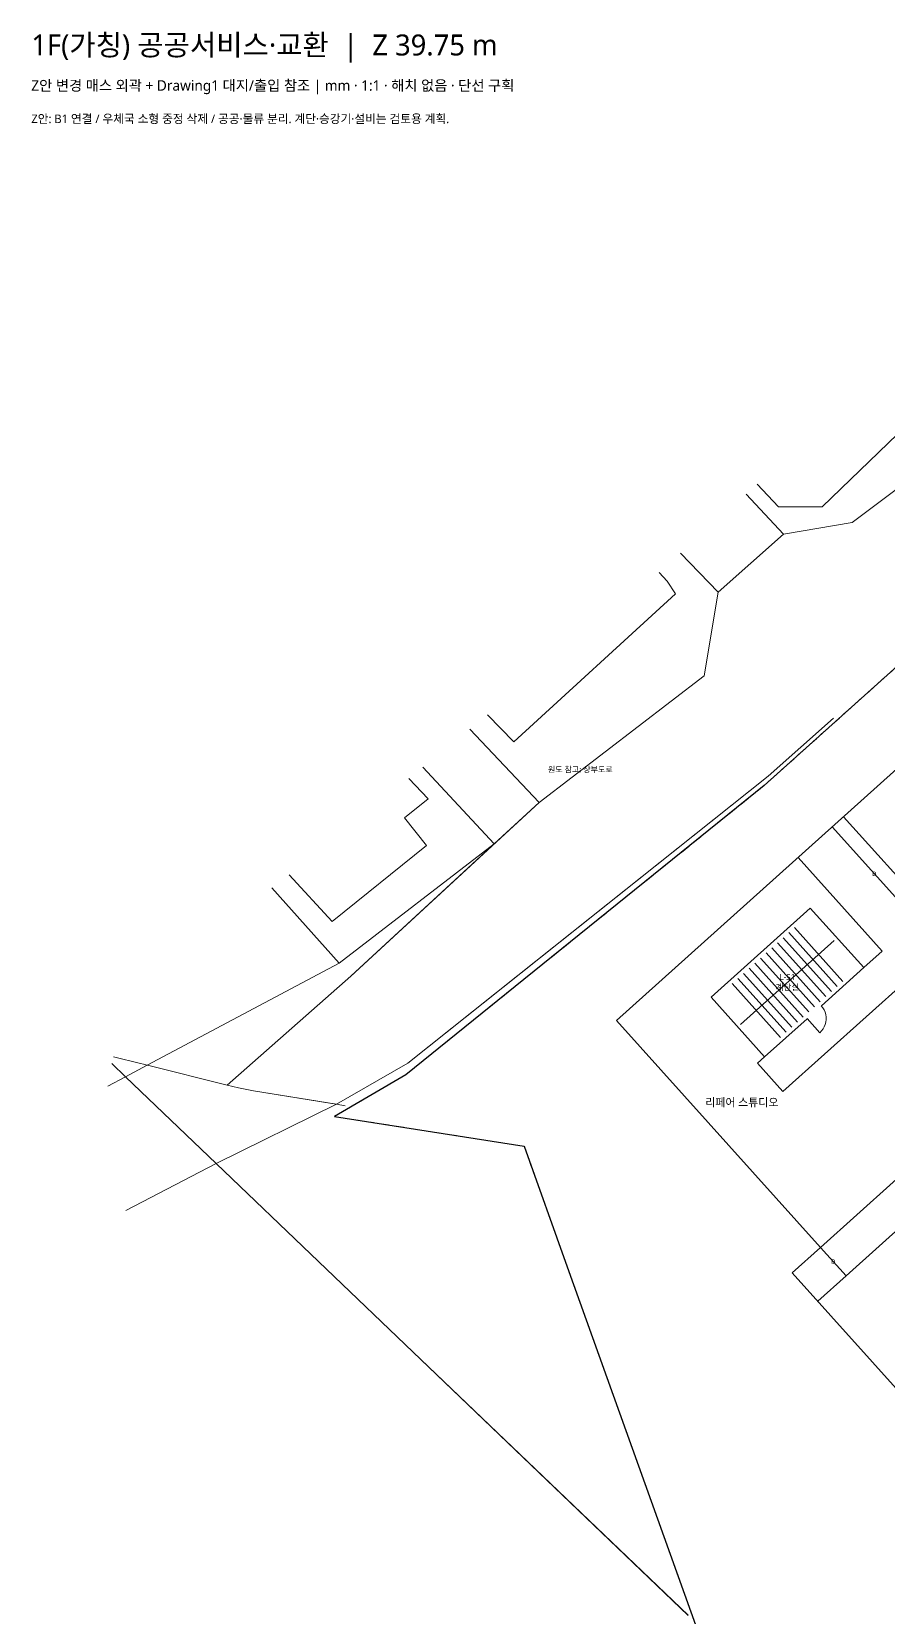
# Model space of a CAD drawing. Header units: millimetres. Extents: x -71701 to 357366, y 1091126 to 1572246.
# Drawn here: x 78299 to 123213, y 1489052 to 1572246 of the extents above; entities that cross this region are included whole.
import ezdxf

# ---------------------------------------------------------------- set-up
doc = ezdxf.new("R2010")
doc.units = ezdxf.units.MM
doc.linetypes.add('PLAN_DASH', pattern=[800, 500, -300])
for name, color, linetype, lineweight in [('CON', 2, 'Continuous', 35), ('DOOR', 4, 'Continuous', 13), ('L1_CONTEXT', 8, 'Continuous', 9), ('L1_SITE_3D', 7, 'Continuous', 25), ('L1_SITE_DWG_REF', 8, 'PLAN_DASH', 13), ('L1_TEXT', 7, 'Continuous', 13), ('STAIR', 1, 'Continuous', 13), ('WALL', 3, 'Continuous', 18)]:
    doc.layers.add(name, color=color, linetype=linetype, lineweight=lineweight)
doc.styles.add('KOREAN', font='malgun.ttf')

msp = doc.modelspace()

# ---------------------------------------------------------------- linework, layer by layer
at = {"layer": 'CON'}
for points in [[(134258, 1543086), (108967, 1520362)], [(108967, 1520362), (119661, 1508461)], [(119661, 1508461), (118173, 1507124)], [(118173, 1507124), (136888, 1486296)]]:
    msp.add_lwpolyline(points, dxfattribs=at)
at = {"layer": 'DOOR'}
for points in [[(119701, 1521134), (119782, 1521031), (119849, 1520918), (119900, 1520798), (119936, 1520672), (119954, 1520543), (119956, 1520412), (119940, 1520282), (119908, 1520155), (119859, 1520034), (119795, 1519920), (119717, 1519815), (119626, 1519722)], [(118957, 1520465), (119626, 1519722)]]:
    msp.add_lwpolyline(points, dxfattribs=at)
at = {"layer": 'L1_CONTEXT'}
for points in [[(88555, 1516973), (95039, 1522684), (104910, 1531810), (113565, 1538458), (114297, 1542838), (117716, 1545883), (121321, 1546499), (123772, 1548338), (131531, 1554408), (136816, 1558609), (170800, 1514150), (171716, 1513255), (185540, 1511832), (187643, 1512683), (189419, 1513348), (196187, 1517208), (198021, 1519013)], [(127979, 1558431), (128765, 1557541), (131531, 1554408), (123772, 1548338), (121321, 1546499), (117716, 1545883), (115769, 1547983)], [(126434, 1557480), (128136, 1555412), (119746, 1547310), (117450, 1547310)], [(117450, 1547310), (116341, 1548498)], [(115769, 1547983), (117716, 1545883), (114297, 1542838)], [(112321, 1544885), (114297, 1542838), (113565, 1538458), (104910, 1531810), (101269, 1535653)], [(114297, 1542838), (112321, 1544885)], [(111621, 1543425), (112062, 1542759), (103584, 1534990), (102200, 1536404)], [(111194, 1543873), (111621, 1543425)], [(120345, 1536232), (116917, 1533190), (98028, 1518135), (94276, 1515970), (89936, 1516681), (89143, 1516827), (88555, 1516973)], [(94737, 1515894), (94276, 1515970), (98028, 1518135), (103795, 1522731), (116917, 1533190), (120345, 1536232)], [(101269, 1535653), (104910, 1531810), (102551, 1529629), (98803, 1533662)], [(98803, 1533662), (102551, 1529629), (94424, 1523373)], [(98068, 1533069), (99080, 1531993), (97843, 1530995), (98991, 1529552), (94045, 1525556), (91797, 1528007)], [(84352, 1518018), (94424, 1523373), (102551, 1529629), (95040, 1522685), (95039, 1522684), (88555, 1516973), (84368, 1518014), (84352, 1518018)], [(90898, 1527320), (94424, 1523373), (84352, 1518018), (84154, 1518066), (84005, 1518104), (82590, 1518456)], [(94424, 1523373), (90898, 1527320)], [(82589, 1518451), (84005, 1518104), (84154, 1518066), (84352, 1518018), (83220, 1517417)], [(82506, 1518102), (83220, 1517417), (82288, 1516922)], [(83220, 1517417), (82506, 1518102)], [(83220, 1517417), (84352, 1518018), (84368, 1518014), (88555, 1516973), (89142, 1516827), (89936, 1516681), (94035, 1516009), (94276, 1515970), (87966, 1512870), (83220, 1517417)], [(82288, 1516922), (83220, 1517417), (87966, 1512870), (83238, 1510397)], [(112714, 1489156), (98711, 1502572), (87966, 1512870), (94276, 1515970)], [(94276, 1515970), (94737, 1515894)], [(83238, 1510397), (87966, 1512870), (98711, 1502572), (112715, 1489153)]]:
    msp.add_lwpolyline(points, dxfattribs=at)
at = {"layer": 'L1_SITE_3D'}
msp.add_lwpolyline([(168551, 1507208), (136199, 1547755), (133516, 1547797), (116708, 1532694), (103650, 1522153), (97911, 1517520), (94172, 1515332), (104117, 1513764), (106381, 1507440), (114189, 1485629)], dxfattribs=at)
at = {"layer": 'L1_SITE_DWG_REF'}
msp.add_lwpolyline([(114189, 1485629), (106381, 1507440), (104117, 1513764), (94172, 1515332), (97911, 1517520), (103650, 1522153), (116708, 1532694), (133516, 1547797), (136199, 1547755), (168551, 1507208)], dxfattribs=at)
at = {"layer": 'STAIR'}
for points in [[(117995, 1524978), (120534, 1522151)], [(118292, 1525245), (120832, 1522419)], [(115471, 1520156), (120380, 1524567)], [(117102, 1524176), (119642, 1521349)], [(117400, 1524443), (119939, 1521617)], [(117697, 1524711), (120237, 1521884)], [(116209, 1523374), (118749, 1520547)], [(116507, 1523641), (119047, 1520815)], [(116805, 1523909), (119344, 1521082)], [(115317, 1522572), (117857, 1519745)], [(115614, 1522839), (118154, 1520013)], [(115912, 1523107), (118452, 1520280)], [(115019, 1522305), (117559, 1519478)]]:
    msp.add_lwpolyline(points, dxfattribs=at)
at = {"layer": 'WALL'}
for points in [[(120870, 1531054), (125280, 1526146)], [(120275, 1530520), (124685, 1525612)], [(122900, 1524008), (118490, 1528916)], [(113919, 1521584), (119126, 1526263)], [(118953, 1520461), (116726, 1518460), (113919, 1521584), (119126, 1526263)], [(119126, 1526263), (121933, 1523139)], [(119126, 1526263), (121933, 1523139), (119706, 1521138)], [(121933, 1523139), (122900, 1524008)], [(124236, 1522520), (117691, 1516638)], [(121933, 1523139), (119706, 1521138)], [(116726, 1518460), (113919, 1521584)], [(118953, 1520461), (116726, 1518460)], [(116354, 1518126), (116726, 1518460)], [(117691, 1516638), (116354, 1518126)], [(119663, 1508462), (129182, 1517016)], [(130519, 1515528), (120998, 1506973)], [(120998, 1506973), (119662, 1508459)], [(120998, 1506973), (119512, 1505638)]]:
    msp.add_lwpolyline(points, dxfattribs=at)

# ---------------------------------------------------------------- texts
at = {"layer": 'DOOR', "char_height": 230, "width": 6000, "attachment_point": 5, "style": 'KOREAN'}
for insert in [(122479, 1528066), (120329, 1507717)]:
    msp.add_mtext('D', dxfattribs=dict(at, insert=insert))
at = {"layer": 'L1_CONTEXT', "insert": (107062, 1533518), "char_height": 300, "width": 6000, "attachment_point": 5, "style": 'KOREAN'}
msp.add_mtext('원도 참고: 상부도로', dxfattribs=at)
at = {"layer": 'L1_TEXT', "style": 'KOREAN'}
for s, insert, char_height, width, attachment_point in [('1F(가칭) 공공서비스·교환  |  Z 39.75 m', (78277, 1572100), 1100, 110000, 1), ('Z안 변경 매스 외곽 + Drawing1 대지/출입 참조 | mm · 1:1 · 해치 없음 · 단선 구획', (78277, 1569700), 550, 110000, 1), ('Z안: B1 연결 / 우체국 소형 중정 삭제 / 공공·물류 분리. 계단·승강기·설비는 검토용 계획.', (78277, 1567900), 450, 110000, 1), ('L-S1\\P계단실', (117926, 1522362), 320, 6000, 5), ('리페어 스튜디오', (115535, 1516046), 420, 6000, 5)]:
    msp.add_mtext(s, dxfattribs=dict(at, insert=insert, char_height=char_height, width=width, attachment_point=attachment_point))

doc.saveas('drawing.dxf')
